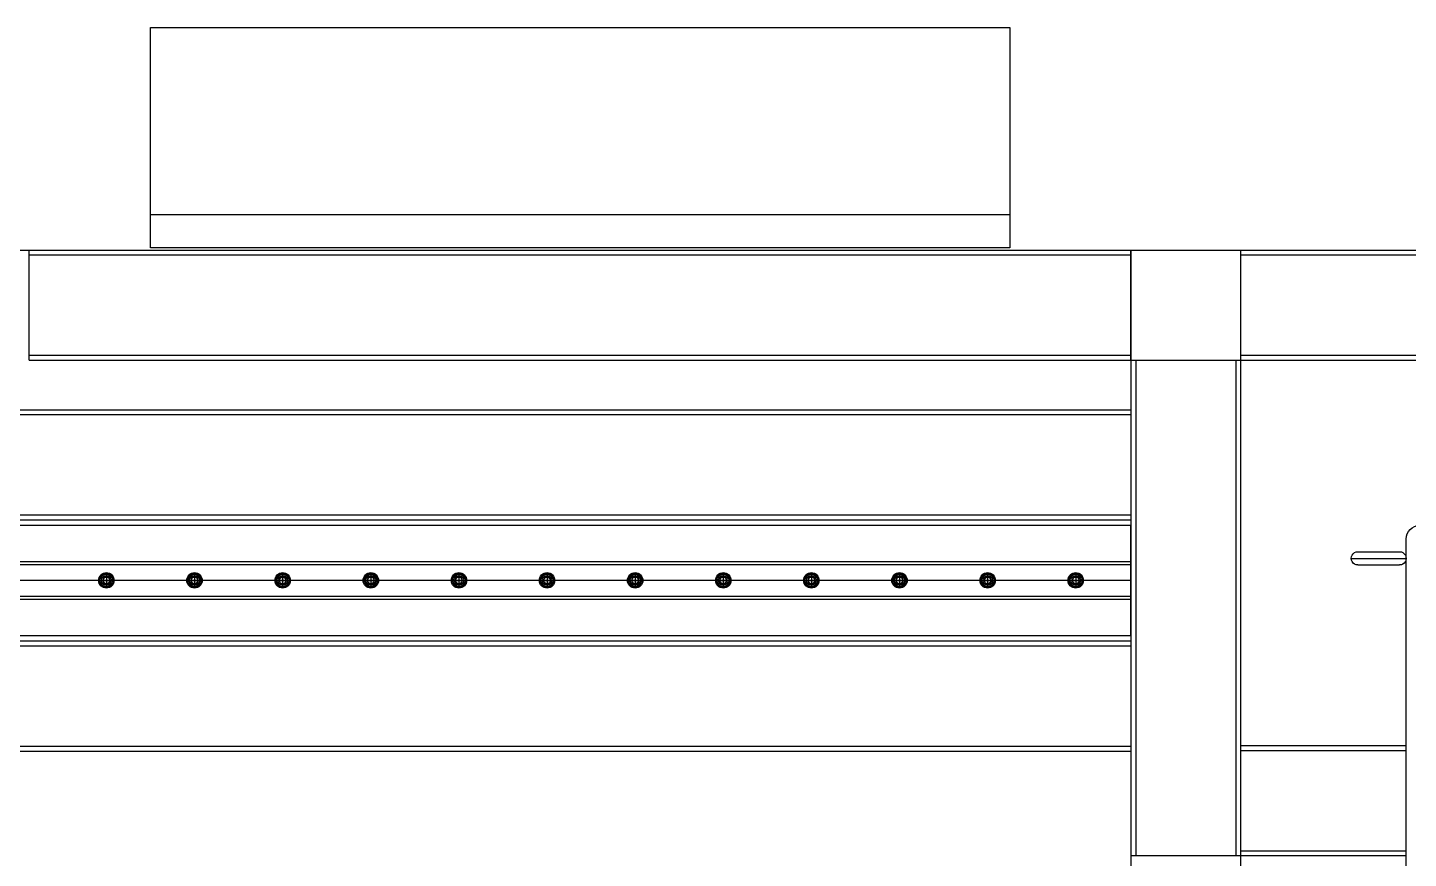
# Model space of a CAD drawing. Header units: millimetres. Extents: x 4080735 to 4152075, y -451436 to -400976.
# Drawn here: x 4104481 to 4105735, y -422565 to -421810 of the extents above; entities that cross this region are included whole.
import ezdxf

# ---------------------------------------------------------------- set-up
doc = ezdxf.new("R2010")
doc.units = ezdxf.units.MM
doc.header["$LTSCALE"] = 60
doc.layers.add('EQUIPMENT', color=6, linetype='Continuous')

# ---------------------------------------------------------------- blocks, each defined once
blk = doc.blocks.new('EQ')
at = {"layer": 'EQUIPMENT', "color": 253}
for p, q in [((-10945, 20158.5), (-10165, 20158.5)), ((-10945, 19958.5), (-10945, 20158.5)), ((-10165, 20158.5), (-10165, 19958.5)), ((-10165, 19988.5), (-10945, 19988.5)), ((-12255, 19956.5), (-8955, 19956.5)), ((-11055, 19856.5), (-11055, 19956.5)), ((-10165, 19958.5), (-10945, 19958.5)), ((-10055, 19956.5), (-10055, 19387.5)), ((-10055, 19856.5), (-10055, 19956.5)), ((-9955, 19856.5), (-9955, 19956.5)), ((-11055, 19952), (-10055, 19952)), ((-9955, 19952), (-9055, 19952)), ((-11055, 19861), (-10055, 19861)), ((-11055, 19856.5), (-10055, 19856.5)), ((-10055, 19856.5), (-9955, 19856.5)), ((-10050.5, 19856.5), (-10050.5, 19406.5)), ((-9959.5, 19406.5), (-9959.5, 19856.5)), ((-9955, 19861), (-9055, 19861)), ((-9955, 19856.5), (-8955, 19856.5)), ((-9955, 19387.5), (-9955, 19856.5)), ((-11065, 19811.5), (-10055, 19811.5)), ((-11065, 19807), (-10055, 19807)), ((-11067.5, 19706.5), (-10055, 19706.5)), ((-11065, 19716), (-10055, 19716)), ((-11065, 19711.5), (-10055, 19711.5)), ((-10055, 19606.5), (-10055, 19706.5)), ((-9805, 19019), (-9805, 19694)), ((-9849, 19682.5), (-9811, 19682.5)), ((-11064.5, 19673.5), (-10055, 19673.5)), ((-11064.5, 19670.8), (-10055, 19670.8)), ((-9855, 19676.5), (-9805, 19676.5)), ((-9849, 19670.5), (-9811, 19670.5)), ((-10055, 19656.5), (-11325.6, 19656.5)), ((-10991.5, 19656.5), (-10978.5, 19656.5)), ((-10985, 19660), (-10988, 19658.2)), ((-10988, 19658.2), (-10988, 19654.8)), ((-10985, 19663.5), (-10985, 19649.5)), ((-10985, 19663), (-10985, 19650)), ((-10982, 19658.2), (-10985, 19660)), ((-10982, 19654.8), (-10982, 19658.2)), ((-10911.5, 19656.5), (-10898.5, 19656.5)), ((-10905, 19660), (-10908, 19658.2)), ((-10908, 19658.2), (-10908, 19654.8)), ((-10905, 19663.5), (-10905, 19649.5)), ((-10905, 19663), (-10905, 19650)), ((-10902, 19658.2), (-10905, 19660)), ((-10902, 19654.8), (-10902, 19658.2)), ((-10831.5, 19656.5), (-10818.5, 19656.5)), ((-10825, 19660), (-10828, 19658.2)), ((-10828, 19658.2), (-10828, 19654.8)), ((-10825, 19663.5), (-10825, 19649.5)), ((-10825, 19663), (-10825, 19650)), ((-10822, 19658.2), (-10825, 19660)), ((-10822, 19654.8), (-10822, 19658.2)), ((-10751.5, 19656.5), (-10738.5, 19656.5)), ((-10745, 19660), (-10748, 19658.2)), ((-10748, 19658.2), (-10748, 19654.8)), ((-10745, 19663.5), (-10745, 19649.5)), ((-10745, 19663), (-10745, 19650)), ((-10742, 19658.2), (-10745, 19660)), ((-10742, 19654.8), (-10742, 19658.2)), ((-10671.5, 19656.5), (-10658.5, 19656.5)), ((-10665, 19660), (-10668, 19658.2)), ((-10668, 19658.2), (-10668, 19654.8)), ((-10665, 19663.5), (-10665, 19649.5)), ((-10665, 19663), (-10665, 19650)), ((-10662, 19658.2), (-10665, 19660)), ((-10662, 19654.8), (-10662, 19658.2)), ((-10591.5, 19656.5), (-10578.5, 19656.5)), ((-10585, 19660), (-10588, 19658.2)), ((-10588, 19658.2), (-10588, 19654.8)), ((-10585, 19663.5), (-10585, 19649.5)), ((-10585, 19663), (-10585, 19650)), ((-10582, 19658.2), (-10585, 19660)), ((-10582, 19654.8), (-10582, 19658.2)), ((-10511.5, 19656.5), (-10498.5, 19656.5)), ((-10505, 19660), (-10508, 19658.2)), ((-10508, 19658.2), (-10508, 19654.8)), ((-10505, 19663.5), (-10505, 19649.5)), ((-10505, 19663), (-10505, 19650)), ((-10502, 19658.2), (-10505, 19660)), ((-10502, 19654.8), (-10502, 19658.2)), ((-10431.5, 19656.5), (-10418.5, 19656.5)), ((-10425, 19660), (-10428, 19658.2)), ((-10428, 19658.2), (-10428, 19654.8)), ((-10425, 19663.5), (-10425, 19649.5)), ((-10425, 19663), (-10425, 19650)), ((-10422, 19658.2), (-10425, 19660)), ((-10422, 19654.8), (-10422, 19658.2)), ((-10351.5, 19656.5), (-10338.5, 19656.5)), ((-10345, 19660), (-10348, 19658.2)), ((-10348, 19658.2), (-10348, 19654.8)), ((-10345, 19663.5), (-10345, 19649.5)), ((-10345, 19663), (-10345, 19650)), ((-10342, 19658.2), (-10345, 19660)), ((-10342, 19654.8), (-10342, 19658.2)), ((-10271.5, 19656.5), (-10258.5, 19656.5)), ((-10265, 19660), (-10268, 19658.2)), ((-10268, 19658.2), (-10268, 19654.8)), ((-10265, 19663.5), (-10265, 19649.5)), ((-10265, 19663), (-10265, 19650)), ((-10262, 19658.2), (-10265, 19660)), ((-10262, 19654.8), (-10262, 19658.2)), ((-10191.5, 19656.5), (-10178.5, 19656.5)), ((-10185, 19660), (-10188, 19658.2)), ((-10188, 19658.2), (-10188, 19654.8)), ((-10185, 19663.5), (-10185, 19649.5)), ((-10185, 19663), (-10185, 19650)), ((-10182, 19658.2), (-10185, 19660)), ((-10182, 19654.8), (-10182, 19658.2)), ((-10111.5, 19656.5), (-10098.5, 19656.5)), ((-10105, 19660), (-10108, 19658.2)), ((-10108, 19658.2), (-10108, 19654.8)), ((-10105, 19663.5), (-10105, 19649.5)), ((-10105, 19663), (-10105, 19650)), ((-10102, 19658.2), (-10105, 19660)), ((-10102, 19654.8), (-10102, 19658.2)), ((-10988, 19654.8), (-10985, 19653)), ((-10985, 19653), (-10982, 19654.8)), ((-10908, 19654.8), (-10905, 19653)), ((-10905, 19653), (-10902, 19654.8)), ((-10828, 19654.8), (-10825, 19653)), ((-10825, 19653), (-10822, 19654.8)), ((-10748, 19654.8), (-10745, 19653)), ((-10745, 19653), (-10742, 19654.8)), ((-10668, 19654.8), (-10665, 19653)), ((-10665, 19653), (-10662, 19654.8)), ((-10588, 19654.8), (-10585, 19653)), ((-10585, 19653), (-10582, 19654.8)), ((-10508, 19654.8), (-10505, 19653)), ((-10505, 19653), (-10502, 19654.8)), ((-10428, 19654.8), (-10425, 19653)), ((-10425, 19653), (-10422, 19654.8)), ((-10348, 19654.8), (-10345, 19653)), ((-10345, 19653), (-10342, 19654.8)), ((-10268, 19654.8), (-10265, 19653)), ((-10265, 19653), (-10262, 19654.8)), ((-10188, 19654.8), (-10185, 19653)), ((-10185, 19653), (-10182, 19654.8)), ((-10108, 19654.8), (-10105, 19653)), ((-10105, 19653), (-10102, 19654.8)), ((-11064.5, 19642.2), (-10055, 19642.2)), ((-11064.5, 19639.5), (-10055, 19639.5)), ((-11064.5, 19606.5), (-10055, 19606.5)), ((-11065, 19601.5), (-10055, 19601.5)), ((-11065, 19597), (-10055, 19597)), ((-11065, 19506), (-10055, 19506)), ((-9955, 19506.5), (-9805, 19506.5)), ((-11065, 19501.5), (-10055, 19501.5)), ((-9955, 19502), (-9805, 19502)), ((-10055, 19406.5), (-9955, 19406.5)), ((-9955, 19411), (-9805, 19411)), ((-9955, 19406.5), (-9805, 19406.5))]:
    blk.add_line(p, q, dxfattribs=at)
for centre, radius in [((-10985, 19656.5), 7), ((-10985, 19656.5), 6.5), ((-10985, 19656.5), 5.7), ((-10985, 19656.5), 4.5), ((-10985, 19656.5), 3), ((-10905, 19656.5), 7), ((-10905, 19656.5), 6.5), ((-10905, 19656.5), 5.7), ((-10905, 19656.5), 4.5), ((-10905, 19656.5), 3), ((-10825, 19656.5), 7), ((-10825, 19656.5), 6.5), ((-10825, 19656.5), 5.7), ((-10825, 19656.5), 4.5), ((-10825, 19656.5), 3), ((-10745, 19656.5), 7), ((-10745, 19656.5), 6.5), ((-10745, 19656.5), 5.7), ((-10745, 19656.5), 4.5), ((-10745, 19656.5), 3), ((-10665, 19656.5), 7), ((-10665, 19656.5), 6.5), ((-10665, 19656.5), 5.7), ((-10665, 19656.5), 4.5), ((-10665, 19656.5), 3), ((-10585, 19656.5), 7), ((-10585, 19656.5), 6.5), ((-10585, 19656.5), 5.7), ((-10585, 19656.5), 4.5), ((-10585, 19656.5), 3), ((-10505, 19656.5), 7), ((-10505, 19656.5), 6.5), ((-10505, 19656.5), 5.7), ((-10505, 19656.5), 4.5), ((-10505, 19656.5), 3), ((-10425, 19656.5), 7), ((-10425, 19656.5), 6.5), ((-10425, 19656.5), 5.7), ((-10425, 19656.5), 4.5), ((-10425, 19656.5), 3), ((-10345, 19656.5), 7), ((-10345, 19656.5), 6.5), ((-10345, 19656.5), 5.7), ((-10345, 19656.5), 4.5), ((-10345, 19656.5), 3), ((-10265, 19656.5), 7), ((-10265, 19656.5), 6.5), ((-10265, 19656.5), 5.7), ((-10265, 19656.5), 4.5), ((-10265, 19656.5), 3), ((-10185, 19656.5), 7), ((-10185, 19656.5), 6.5), ((-10185, 19656.5), 5.7), ((-10185, 19656.5), 4.5), ((-10185, 19656.5), 3), ((-10105, 19656.5), 7), ((-10105, 19656.5), 6.5), ((-10105, 19656.5), 5.7), ((-10105, 19656.5), 4.5), ((-10105, 19656.5), 3)]:
    blk.add_circle(centre, radius, dxfattribs=at)
at = {"layer": 'EQUIPMENT', "color": 253, "extrusion": (0, 0, -1)}
for centre, major_axis, start_param, end_param in [((-9792.5, 19694), (-8.84, -8.84), 0.785398, 2.356194), ((-9849, 19676.5), (-4.24, -4.24), -0.785399, 2.356194), ((-9811, 19676.5), (-4.24, -4.24), 2.356194, 5.497787)]:
    blk.add_ellipse(centre, major_axis=major_axis, ratio=1, start_param=start_param, end_param=end_param, dxfattribs=at)

msp = doc.modelspace()

# ---------------------------------------------------------------- block references
at = {"layer": 'EQUIPMENT', "color": 3}
msp.add_blockref('EQ', (4115537.8, -441968.8), dxfattribs=at)

doc.saveas('drawing.dxf')
